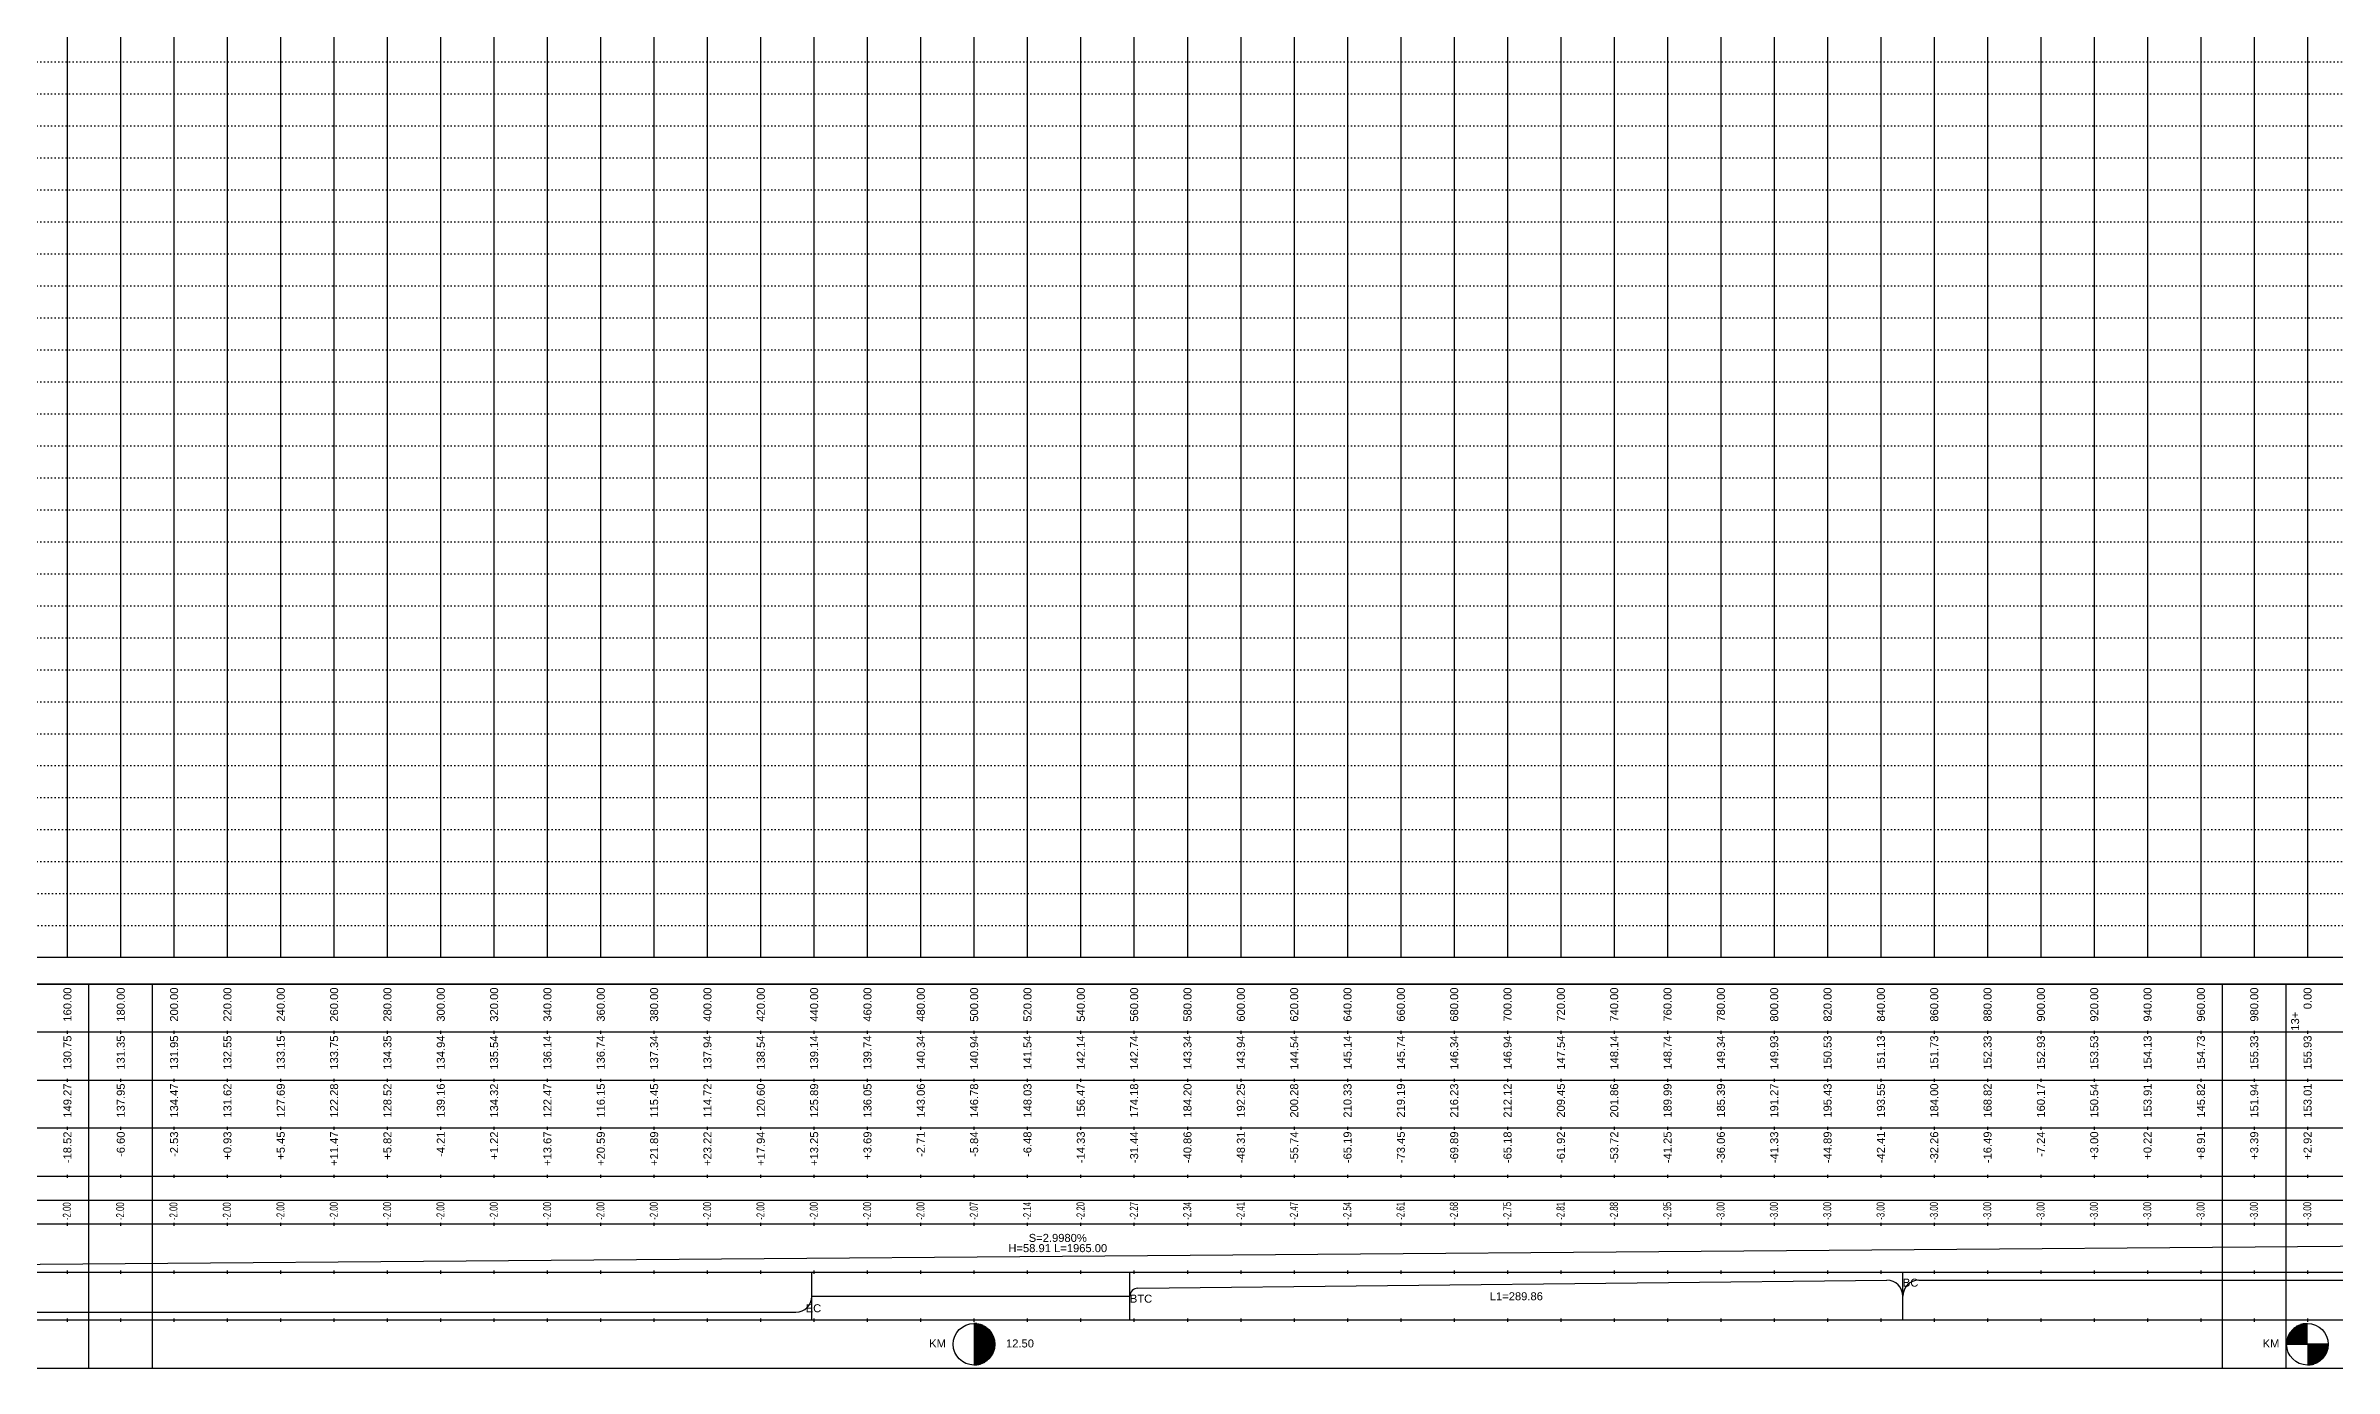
# Model space of a CAD drawing. Header units: millimetres. Extents: x -1499 to 6658, y -12483 to -6008.
# Drawn here: x 1408 to 2266, y -12027 to -11531 of the extents above; entities that cross this region are included whole.
import ezdxf
from ezdxf.enums import TextEntityAlignment as Align

# ---------------------------------------------------------------- set-up
doc = ezdxf.new("R2010")
doc.units = ezdxf.units.MM
doc.linetypes.add('A-DOTLN01H', pattern=[0.125, 0, -0.125])
doc.layers.add('_와꾸', color=7, linetype='Continuous', plot=False)
for name, color, linetype in [('CR-GRID', 56, 'A-DOTLN01H'), ('CZ-TEX2', 3, 'Continuous'), ('수직그리드', 1, 'Continuous'), ('일반문자', 3, 'Continuous'), ('표내용문자', 3, 'Continuous'), ('표보조선', 1, 'Continuous'), ('표주요선', 1, 'Continuous')]:
    doc.layers.add(name, color=color, linetype=linetype)
doc.styles.get("Standard").update_dxf_attribs({"font": 'arial.ttf'})

msp = doc.modelspace()

# ---------------------------------------------------------------- linework, layer by layer
at = {"layer": '_와꾸', "color": 7, "true_color": 0xffffff}
for points in [[(624.16, -12027.06), (1448.16, -12027.06), (1448.16, -11883.06), (624.16, -11883.06)], [(1424.16, -12027.06), (2248.16, -12027.06), (2248.16, -11883.06), (1424.16, -11883.06)], [(2224.16, -12027.06), (3048.16, -12027.06), (3048.16, -11883.06), (2224.16, -11883.06)]]:
    msp.add_lwpolyline(points, close=True, dxfattribs=at)
at = {"layer": 'CR-GRID', "linetype": 'A-DOTLN01H', "ltscale": 10}
for p, q in [((696.16, -11537.06), (6636.16, -11537.06)), ((696.16, -11549.06), (6636.16, -11549.06)), ((696.16, -11561.06), (6636.16, -11561.06)), ((696.16, -11573.06), (6196.16, -11573.06)), ((696.16, -11585.06), (6196.16, -11585.06)), ((696.16, -11597.06), (6196.16, -11597.06)), ((696.16, -11609.06), (6196.16, -11609.06)), ((696.16, -11621.06), (6196.16, -11621.06)), ((696.16, -11633.06), (6196.16, -11633.06)), ((696.16, -11645.06), (6196.16, -11645.06)), ((696.16, -11657.06), (6196.16, -11657.06)), ((696.16, -11669.06), (6196.16, -11669.06)), ((696.16, -11681.06), (6196.16, -11681.06)), ((696.16, -11693.06), (6196.16, -11693.06)), ((696.16, -11705.06), (6196.16, -11705.06)), ((696.16, -11717.06), (6196.16, -11717.06)), ((696.16, -11729.06), (6196.16, -11729.06)), ((696.16, -11741.06), (6196.16, -11741.06)), ((696.16, -11753.06), (6196.16, -11753.06)), ((696.16, -11765.06), (6196.16, -11765.06)), ((696.16, -11777.06), (6196.16, -11777.06)), ((696.16, -11789.06), (6196.16, -11789.06)), ((696.16, -11801.06), (6196.16, -11801.06)), ((696.16, -11813.06), (6196.16, -11813.06)), ((696.16, -11825.06), (6196.16, -11825.06)), ((696.16, -11837.06), (6196.16, -11837.06)), ((236.16, -11849.06), (6196.16, -11849.06)), ((236.16, -11861.06), (6196.16, -11861.06))]:
    msp.add_line(p, q, dxfattribs=at)
at = {"layer": '수직그리드'}
for p, q in [((1916.16, -10557.92), (1916.16, -11873.06)), ((1936.16, -10575.69), (1936.16, -11873.06)), ((1956.16, -10600.34), (1956.16, -11873.06)), ((1896.16, -10611.08), (1896.16, -11873.06)), ((1976.16, -10616.35), (1976.16, -11873.06)), ((1996.16, -10661.9), (1996.16, -11873.06)), ((1876.16, -10671.38), (1876.16, -11873.06)), ((2076.16, -10700.49), (2076.16, -11873.06)), ((2096.16, -10711.77), (2096.16, -11873.06)), ((1856.16, -10719.55), (1856.16, -11873.06)), ((2056.16, -10725.44), (2056.16, -11873.06)), ((2016.16, -10733.12), (2016.16, -11873.06)), ((2036.16, -10760.69), (2036.16, -11873.06)), ((1836.16, -10767.86), (1836.16, -11873.06)), ((2116.16, -10769.09), (2116.16, -11873.06)), ((1816.16, -10827.97), (1816.16, -11873.06)), ((2136.16, -10860.14), (2136.16, -11873.06)), ((2156.16, -10912.01), (2156.16, -11873.06)), ((1796.16, -10934.24), (1796.16, -11873.06)), ((2196.16, -10949.57), (2196.16, -11873.06)), ((2256.16, -10954.97), (2256.16, -11873.06)), ((2236.16, -10961.44), (2236.16, -11873.06)), ((2176.16, -10969.84), (2176.16, -11873.06)), ((1416.16, -10977.43), (1416.16, -11873.06)), ((1756.16, -10992.39), (1756.16, -11873.06)), ((1776.16, -10984.91), (1776.16, -11873.06)), ((2216.16, -10998.16), (2216.16, -11873.06)), ((1736.16, -11014.72), (1736.16, -11873.06)), ((1556.16, -11038.13), (1556.16, -11873.06)), ((1436.16, -11045.38), (1436.16, -11873.06)), ((1716.16, -11056.75), (1716.16, -11873.06)), ((1456.16, -11066.21), (1456.16, -11873.06)), ((1576.16, -11067.13), (1576.16, -11873.06)), ((1476.16, -11083.35), (1476.16, -11873.06)), ((1536.16, -11101.92), (1536.16, -11873.06)), ((1496.16, -11106.89), (1496.16, -11873.06)), ((1696.16, -11117.69), (1696.16, -11873.06)), ((1596.16, -11138.23), (1596.16, -11873.06)), ((1516.16, -11139.41), (1516.16, -11873.06)), ((1676.16, -11149.44), (1676.16, -11873.06)), ((1616.16, -11176.16), (1616.16, -11873.06)), ((1636.16, -11180.35), (1636.16, -11873.06)), ((1656.16, -11184.71), (1656.16, -11873.06)), ((5416.35, -11873.06), (696.16, -11873.06))]:
    msp.add_line(p, q, dxfattribs=at)
at = {"layer": '표내용문자'}
for p, q in [((1757.24, -12010.33), (1756.16, -12010.33)), ((1756.16, -12010.41), (1757.68, -12010.41)), ((1758.02, -12010.48), (1756.16, -12010.48)), ((1756.16, -12010.56), (1758.3, -12010.56)), ((1758.55, -12010.63), (1756.16, -12010.63)), ((1756.16, -12010.71), (1758.77, -12010.71)), ((1758.97, -12010.78), (1756.16, -12010.78)), ((1756.16, -12010.86), (1759.16, -12010.86)), ((1759.33, -12010.93), (1756.16, -12010.93)), ((1756.16, -12011.01), (1759.49, -12011.01)), ((1759.65, -12011.08), (1756.16, -12011.08)), ((1756.16, -12011.16), (1759.79, -12011.16)), ((1759.93, -12011.23), (1756.16, -12011.23)), ((1756.16, -12011.31), (1760.07, -12011.31)), ((1760.19, -12011.38), (1756.16, -12011.38)), ((1756.16, -12011.46), (1760.31, -12011.46)), ((1760.43, -12011.53), (1756.16, -12011.53)), ((1756.16, -12011.61), (1760.54, -12011.61)), ((1760.65, -12011.68), (1756.16, -12011.68)), ((1756.16, -12011.76), (1760.76, -12011.76)), ((1760.86, -12011.83), (1756.16, -12011.83)), ((1756.16, -12011.91), (1760.95, -12011.91)), ((1761.05, -12011.98), (1756.16, -12011.98)), ((1756.16, -12012.06), (1761.14, -12012.06)), ((1761.23, -12012.13), (1756.16, -12012.13)), ((1756.16, -12012.21), (1761.32, -12012.21)), ((1761.4, -12012.28), (1756.16, -12012.28)), ((1756.16, -12012.36), (1761.48, -12012.36)), ((1761.56, -12012.43), (1756.16, -12012.43)), ((1756.16, -12012.51), (1761.64, -12012.51)), ((1761.71, -12012.58), (1756.16, -12012.58)), ((1756.16, -12012.66), (1761.79, -12012.66)), ((1761.86, -12012.73), (1756.16, -12012.73)), ((1756.16, -12012.81), (1761.93, -12012.81)), ((1761.99, -12012.88), (1756.16, -12012.88)), ((1756.16, -12012.96), (1762.06, -12012.96)), ((1762.12, -12013.03), (1756.16, -12013.03)), ((1756.16, -12013.11), (1762.19, -12013.11)), ((1762.25, -12013.18), (1756.16, -12013.18)), ((1756.16, -12013.26), (1762.31, -12013.26)), ((1762.36, -12013.33), (1756.16, -12013.33)), ((1756.16, -12013.41), (1762.42, -12013.41)), ((1762.47, -12013.48), (1756.16, -12013.48)), ((1756.16, -12013.56), (1762.53, -12013.56)), ((2256.16, -12013.56), (2249.79, -12013.56)), ((2249.84, -12013.48), (2256.16, -12013.48)), ((2256.16, -12013.41), (2249.89, -12013.41)), ((2249.95, -12013.33), (2256.16, -12013.33)), ((2256.16, -12013.26), (2250.01, -12013.26)), ((2250.07, -12013.18), (2256.16, -12013.18)), ((2256.16, -12013.11), (2250.13, -12013.11)), ((2250.19, -12013.03), (2256.16, -12013.03)), ((2256.16, -12012.96), (2250.26, -12012.96)), ((2250.32, -12012.88), (2256.16, -12012.88)), ((2256.16, -12012.81), (2250.39, -12012.81)), ((2250.46, -12012.73), (2256.16, -12012.73)), ((2256.16, -12012.66), (2250.53, -12012.66)), ((2250.6, -12012.58), (2256.16, -12012.58)), ((2256.16, -12012.51), (2250.68, -12012.51)), ((2250.75, -12012.43), (2256.16, -12012.43)), ((2256.16, -12012.36), (2250.83, -12012.36)), ((2250.91, -12012.28), (2256.16, -12012.28)), ((2256.16, -12012.21), (2251, -12012.21)), ((2251.08, -12012.13), (2256.16, -12012.13)), ((2256.16, -12012.06), (2251.17, -12012.06)), ((2251.26, -12011.98), (2256.16, -12011.98)), ((2256.16, -12011.91), (2251.36, -12011.91)), ((2251.46, -12011.83), (2256.16, -12011.83)), ((2256.16, -12011.76), (2251.56, -12011.76)), ((2251.66, -12011.68), (2256.16, -12011.68)), ((2256.16, -12011.61), (2251.77, -12011.61)), ((2251.88, -12011.53), (2256.16, -12011.53)), ((2256.16, -12011.46), (2252, -12011.46)), ((2252.12, -12011.38), (2256.16, -12011.38)), ((2256.16, -12011.31), (2252.25, -12011.31)), ((2252.38, -12011.23), (2256.16, -12011.23)), ((2256.16, -12011.16), (2252.52, -12011.16)), ((2252.67, -12011.08), (2256.16, -12011.08)), ((2256.16, -12011.01), (2252.82, -12011.01)), ((2252.98, -12010.93), (2256.16, -12010.93)), ((2256.16, -12010.86), (2253.16, -12010.86)), ((2253.34, -12010.78), (2256.16, -12010.78)), ((2256.16, -12010.71), (2253.55, -12010.71)), ((2253.77, -12010.63), (2256.16, -12010.63)), ((2256.16, -12010.56), (2254.01, -12010.56)), ((2254.3, -12010.48), (2256.16, -12010.48)), ((2256.16, -12010.41), (2254.63, -12010.41)), ((2255.08, -12010.33), (2256.16, -12010.33)), ((1762.58, -12013.63), (1756.16, -12013.63)), ((1756.16, -12013.71), (1762.63, -12013.71)), ((1762.68, -12013.78), (1756.16, -12013.78)), ((1756.16, -12013.86), (1762.73, -12013.86)), ((1762.78, -12013.93), (1756.16, -12013.93)), ((1756.16, -12014.01), (1762.82, -12014.01)), ((1762.87, -12014.08), (1756.16, -12014.08)), ((1756.16, -12014.16), (1762.91, -12014.16)), ((1762.95, -12014.23), (1756.16, -12014.23)), ((1756.16, -12014.31), (1763, -12014.31)), ((1763.04, -12014.38), (1756.16, -12014.38)), ((1756.16, -12014.46), (1763.08, -12014.46)), ((1763.12, -12014.53), (1756.16, -12014.53)), ((1756.16, -12014.61), (1763.15, -12014.61)), ((1763.19, -12014.68), (1756.16, -12014.68)), ((1756.16, -12014.76), (1763.22, -12014.76)), ((1763.26, -12014.83), (1756.16, -12014.83)), ((1756.16, -12014.91), (1763.29, -12014.91)), ((1763.33, -12014.98), (1756.16, -12014.98)), ((1756.16, -12015.06), (1763.36, -12015.06)), ((1763.39, -12015.13), (1756.16, -12015.13)), ((1756.16, -12015.21), (1763.42, -12015.21)), ((1763.45, -12015.28), (1756.16, -12015.28)), ((1756.16, -12015.36), (1763.47, -12015.36)), ((1763.5, -12015.43), (1756.16, -12015.43)), ((1756.16, -12015.51), (1763.53, -12015.51)), ((1763.55, -12015.58), (1756.16, -12015.58)), ((1756.16, -12015.66), (1763.58, -12015.66)), ((1763.6, -12015.73), (1756.16, -12015.73)), ((1756.16, -12015.81), (1763.63, -12015.81)), ((1763.65, -12015.88), (1756.16, -12015.88)), ((1756.16, -12015.96), (1763.67, -12015.96)), ((1763.69, -12016.03), (1756.16, -12016.03)), ((1756.16, -12016.11), (1763.71, -12016.11)), ((1763.73, -12016.18), (1756.16, -12016.18)), ((1756.16, -12016.26), (1763.75, -12016.26)), ((1763.76, -12016.33), (1756.16, -12016.33)), ((1756.16, -12016.41), (1763.78, -12016.41)), ((1763.8, -12016.48), (1756.16, -12016.48)), ((1756.16, -12016.56), (1763.81, -12016.56)), ((1763.83, -12016.63), (1756.16, -12016.63)), ((1756.16, -12016.71), (1763.84, -12016.71)), ((1763.85, -12016.78), (1756.16, -12016.78)), ((1756.16, -12016.86), (1763.86, -12016.86)), ((1763.88, -12016.93), (1756.16, -12016.93)), ((1756.16, -12017.01), (1763.89, -12017.01)), ((1763.9, -12017.08), (1756.16, -12017.08)), ((1756.16, -12017.16), (1763.91, -12017.16)), ((1763.91, -12017.23), (1756.16, -12017.23)), ((1756.16, -12017.31), (1763.92, -12017.31)), ((1763.93, -12017.38), (1756.16, -12017.38)), ((1756.16, -12017.46), (1763.93, -12017.46)), ((1763.94, -12017.53), (1756.16, -12017.53)), ((1756.16, -12017.61), (1763.94, -12017.61)), ((1763.95, -12017.68), (1756.16, -12017.68)), ((1756.16, -12017.76), (1763.95, -12017.76)), ((1763.95, -12017.83), (1756.16, -12017.83)), ((1756.16, -12017.91), (1763.96, -12017.91)), ((1763.96, -12017.98), (1756.16, -12017.98)), ((1763.96, -12018.06), (1756.16, -12018.06)), ((1756.16, -12018.06), (1763.96, -12018.06)), ((1756.16, -12018.13), (1763.96, -12018.13)), ((1763.96, -12018.21), (1756.16, -12018.21)), ((1756.16, -12018.28), (1763.95, -12018.28)), ((1763.95, -12018.36), (1756.16, -12018.36)), ((1756.16, -12018.43), (1763.95, -12018.43)), ((1763.94, -12018.51), (1756.16, -12018.51)), ((1756.16, -12018.58), (1763.94, -12018.58)), ((1763.93, -12018.66), (1756.16, -12018.66)), ((1756.16, -12018.73), (1763.93, -12018.73)), ((1763.92, -12018.81), (1756.16, -12018.81)), ((1756.16, -12018.88), (1763.91, -12018.88)), ((1763.91, -12018.96), (1756.16, -12018.96)), ((1756.16, -12019.03), (1763.9, -12019.03)), ((1763.89, -12019.11), (1756.16, -12019.11)), ((1756.16, -12019.18), (1763.88, -12019.18)), ((1763.86, -12019.26), (1756.16, -12019.26)), ((1756.16, -12019.33), (1763.85, -12019.33)), ((1763.84, -12019.41), (1756.16, -12019.41)), ((1756.16, -12019.48), (1763.83, -12019.48)), ((1763.81, -12019.56), (1756.16, -12019.56)), ((1756.16, -12019.63), (1763.8, -12019.63)), ((1763.78, -12019.71), (1756.16, -12019.71)), ((1756.16, -12019.78), (1763.76, -12019.78)), ((1763.75, -12019.86), (1756.16, -12019.86)), ((1756.16, -12019.93), (1763.73, -12019.93)), ((1763.71, -12020.01), (1756.16, -12020.01)), ((1756.16, -12020.08), (1763.69, -12020.08)), ((1763.67, -12020.16), (1756.16, -12020.16)), ((1756.16, -12020.23), (1763.65, -12020.23)), ((1763.63, -12020.31), (1756.16, -12020.31)), ((1756.16, -12020.38), (1763.6, -12020.38)), ((1763.58, -12020.46), (1756.16, -12020.46)), ((1756.16, -12020.53), (1763.55, -12020.53)), ((1763.53, -12020.61), (1756.16, -12020.61)), ((1756.16, -12020.68), (1763.5, -12020.68)), ((1763.47, -12020.76), (1756.16, -12020.76)), ((1756.16, -12020.83), (1763.45, -12020.83)), ((1763.42, -12020.91), (1756.16, -12020.91)), ((1756.16, -12020.98), (1763.39, -12020.98)), ((1763.36, -12021.06), (1756.16, -12021.06)), ((1756.16, -12021.13), (1763.33, -12021.13)), ((1763.29, -12021.21), (1756.16, -12021.21)), ((1756.16, -12021.28), (1763.26, -12021.28)), ((1763.22, -12021.36), (1756.16, -12021.36)), ((1756.16, -12021.43), (1763.19, -12021.43)), ((1763.15, -12021.51), (1756.16, -12021.51)), ((1756.16, -12021.58), (1763.12, -12021.58)), ((1763.08, -12021.66), (1756.16, -12021.66)), ((1756.16, -12021.73), (1763.04, -12021.73)), ((1763, -12021.81), (1756.16, -12021.81)), ((1756.16, -12021.88), (1762.95, -12021.88)), ((1762.91, -12021.96), (1756.16, -12021.96)), ((1756.16, -12022.03), (1762.87, -12022.03)), ((1762.82, -12022.11), (1756.16, -12022.11)), ((1756.16, -12022.18), (1762.78, -12022.18)), ((2256.16, -12017.76), (2248.36, -12017.76)), ((2248.36, -12017.83), (2256.16, -12017.83)), ((2256.16, -12017.91), (2248.36, -12017.91)), ((2248.36, -12017.98), (2256.16, -12017.98)), ((2256.16, -12018.06), (2248.36, -12018.06)), ((2248.37, -12017.53), (2256.16, -12017.53)), ((2256.16, -12017.61), (2248.37, -12017.61)), ((2248.37, -12017.68), (2256.16, -12017.68)), ((2256.16, -12017.46), (2248.38, -12017.46)), ((2256.16, -12017.31), (2248.39, -12017.31)), ((2248.39, -12017.38), (2256.16, -12017.38)), ((2248.4, -12017.23), (2256.16, -12017.23)), ((2256.16, -12017.16), (2248.41, -12017.16)), ((2248.42, -12017.08), (2256.16, -12017.08)), ((2256.16, -12017.01), (2248.43, -12017.01)), ((2248.44, -12016.93), (2256.16, -12016.93)), ((2256.16, -12016.86), (2248.45, -12016.86)), ((2248.46, -12016.78), (2256.16, -12016.78)), ((2256.16, -12016.71), (2248.47, -12016.71)), ((2248.49, -12016.63), (2256.16, -12016.63)), ((2256.16, -12016.56), (2248.5, -12016.56)), ((2248.52, -12016.48), (2256.16, -12016.48)), ((2256.16, -12016.41), (2248.53, -12016.41)), ((2248.55, -12016.33), (2256.16, -12016.33)), ((2256.16, -12016.26), (2248.57, -12016.26)), ((2248.59, -12016.18), (2256.16, -12016.18)), ((2256.16, -12016.11), (2248.6, -12016.11)), ((2248.62, -12016.03), (2256.16, -12016.03)), ((2256.16, -12015.96), (2248.65, -12015.96)), ((2248.67, -12015.88), (2256.16, -12015.88)), ((2256.16, -12015.81), (2248.69, -12015.81)), ((2248.71, -12015.73), (2256.16, -12015.73)), ((2256.16, -12015.66), (2248.74, -12015.66)), ((2248.76, -12015.58), (2256.16, -12015.58)), ((2256.16, -12015.51), (2248.79, -12015.51)), ((2248.81, -12015.43), (2256.16, -12015.43)), ((2256.16, -12015.36), (2248.84, -12015.36)), ((2248.87, -12015.28), (2256.16, -12015.28)), ((2256.16, -12015.21), (2248.9, -12015.21)), ((2248.93, -12015.13), (2256.16, -12015.13)), ((2256.16, -12015.06), (2248.96, -12015.06)), ((2248.99, -12014.98), (2256.16, -12014.98)), ((2256.16, -12014.91), (2249.02, -12014.91)), ((2249.06, -12014.83), (2256.16, -12014.83)), ((2256.16, -12014.76), (2249.09, -12014.76)), ((2249.13, -12014.68), (2256.16, -12014.68)), ((2256.16, -12014.61), (2249.16, -12014.61)), ((2249.2, -12014.53), (2256.16, -12014.53)), ((2256.16, -12014.46), (2249.24, -12014.46)), ((2249.28, -12014.38), (2256.16, -12014.38)), ((2256.16, -12014.31), (2249.32, -12014.31)), ((2249.36, -12014.23), (2256.16, -12014.23)), ((2256.16, -12014.16), (2249.4, -12014.16)), ((2249.45, -12014.08), (2256.16, -12014.08)), ((2256.16, -12014.01), (2249.49, -12014.01)), ((2249.54, -12013.93), (2256.16, -12013.93)), ((2256.16, -12013.86), (2249.58, -12013.86)), ((2249.63, -12013.78), (2256.16, -12013.78)), ((2256.16, -12013.71), (2249.68, -12013.71)), ((2249.73, -12013.63), (2256.16, -12013.63)), ((2263.96, -12018.06), (2256.16, -12018.06)), ((2256.16, -12018.13), (2263.96, -12018.13)), ((2263.96, -12018.21), (2256.16, -12018.21)), ((2256.16, -12018.28), (2263.95, -12018.28)), ((2263.95, -12018.36), (2256.16, -12018.36)), ((2256.16, -12018.43), (2263.95, -12018.43)), ((2263.94, -12018.51), (2256.16, -12018.51)), ((2256.16, -12018.58), (2263.94, -12018.58)), ((2263.93, -12018.66), (2256.16, -12018.66)), ((2256.16, -12018.73), (2263.93, -12018.73)), ((2263.92, -12018.81), (2256.16, -12018.81)), ((2256.16, -12018.88), (2263.91, -12018.88)), ((2263.91, -12018.96), (2256.16, -12018.96)), ((2256.16, -12019.03), (2263.9, -12019.03)), ((2263.89, -12019.11), (2256.16, -12019.11)), ((2256.16, -12019.18), (2263.88, -12019.18)), ((2263.86, -12019.26), (2256.16, -12019.26)), ((2256.16, -12019.33), (2263.85, -12019.33)), ((2263.84, -12019.41), (2256.16, -12019.41)), ((2256.16, -12019.48), (2263.83, -12019.48)), ((2263.81, -12019.56), (2256.16, -12019.56)), ((2256.16, -12019.63), (2263.8, -12019.63)), ((2263.78, -12019.71), (2256.16, -12019.71)), ((2256.16, -12019.78), (2263.76, -12019.78)), ((2263.75, -12019.86), (2256.16, -12019.86)), ((2256.16, -12019.93), (2263.73, -12019.93)), ((2263.71, -12020.01), (2256.16, -12020.01)), ((2256.16, -12020.08), (2263.69, -12020.08)), ((2263.67, -12020.16), (2256.16, -12020.16)), ((2256.16, -12020.23), (2263.65, -12020.23)), ((2263.63, -12020.31), (2256.16, -12020.31)), ((2256.16, -12020.38), (2263.6, -12020.38)), ((2263.58, -12020.46), (2256.16, -12020.46)), ((2256.16, -12020.53), (2263.55, -12020.53)), ((2263.53, -12020.61), (2256.16, -12020.61)), ((2256.16, -12020.68), (2263.5, -12020.68)), ((2263.47, -12020.76), (2256.16, -12020.76)), ((2256.16, -12020.83), (2263.45, -12020.83)), ((2263.42, -12020.91), (2256.16, -12020.91)), ((2256.16, -12020.98), (2263.39, -12020.98)), ((2263.36, -12021.06), (2256.16, -12021.06)), ((2256.16, -12021.13), (2263.33, -12021.13)), ((2263.29, -12021.21), (2256.16, -12021.21)), ((2256.16, -12021.28), (2263.26, -12021.28)), ((2263.22, -12021.36), (2256.16, -12021.36)), ((2256.16, -12021.43), (2263.19, -12021.43)), ((2263.15, -12021.51), (2256.16, -12021.51)), ((2256.16, -12021.58), (2263.12, -12021.58)), ((2263.08, -12021.66), (2256.16, -12021.66)), ((2256.16, -12021.73), (2263.04, -12021.73)), ((2263, -12021.81), (2256.16, -12021.81)), ((2256.16, -12021.88), (2262.95, -12021.88)), ((2262.91, -12021.96), (2256.16, -12021.96)), ((2256.16, -12022.03), (2262.87, -12022.03)), ((2262.82, -12022.11), (2256.16, -12022.11)), ((2256.16, -12022.18), (2262.78, -12022.18)), ((1762.73, -12022.26), (1756.16, -12022.26)), ((1756.16, -12022.33), (1762.68, -12022.33)), ((1762.63, -12022.41), (1756.16, -12022.41)), ((1756.16, -12022.48), (1762.58, -12022.48)), ((1762.53, -12022.56), (1756.16, -12022.56)), ((1756.16, -12022.63), (1762.47, -12022.63)), ((1762.42, -12022.71), (1756.16, -12022.71)), ((1756.16, -12022.78), (1762.36, -12022.78)), ((1762.31, -12022.86), (1756.16, -12022.86)), ((1756.16, -12022.93), (1762.25, -12022.93)), ((1762.19, -12023.01), (1756.16, -12023.01)), ((1756.16, -12023.08), (1762.12, -12023.08)), ((1762.06, -12023.16), (1756.16, -12023.16)), ((1756.16, -12023.23), (1761.99, -12023.23)), ((1761.93, -12023.31), (1756.16, -12023.31)), ((1756.16, -12023.38), (1761.86, -12023.38)), ((1761.79, -12023.46), (1756.16, -12023.46)), ((1756.16, -12023.53), (1761.71, -12023.53)), ((1761.64, -12023.61), (1756.16, -12023.61)), ((1756.16, -12023.68), (1761.56, -12023.68)), ((1761.48, -12023.76), (1756.16, -12023.76)), ((1756.16, -12023.83), (1761.4, -12023.83)), ((1761.32, -12023.91), (1756.16, -12023.91)), ((1756.16, -12023.98), (1761.23, -12023.98)), ((1761.14, -12024.06), (1756.16, -12024.06)), ((1756.16, -12024.13), (1761.05, -12024.13)), ((1760.95, -12024.21), (1756.16, -12024.21)), ((1756.16, -12024.28), (1760.86, -12024.28)), ((1760.76, -12024.36), (1756.16, -12024.36)), ((1756.16, -12024.43), (1760.65, -12024.43)), ((1760.54, -12024.51), (1756.16, -12024.51)), ((1756.16, -12024.58), (1760.43, -12024.58)), ((1760.31, -12024.66), (1756.16, -12024.66)), ((1756.16, -12024.73), (1760.19, -12024.73)), ((1760.07, -12024.81), (1756.16, -12024.81)), ((1756.16, -12024.88), (1759.93, -12024.88)), ((1759.79, -12024.96), (1756.16, -12024.96)), ((1756.16, -12025.03), (1759.65, -12025.03)), ((1759.49, -12025.11), (1756.16, -12025.11)), ((1756.16, -12025.18), (1759.33, -12025.18)), ((1759.16, -12025.26), (1756.16, -12025.26)), ((1756.16, -12025.33), (1758.97, -12025.33)), ((1758.77, -12025.41), (1756.16, -12025.41)), ((1756.16, -12025.48), (1758.55, -12025.48)), ((1758.3, -12025.56), (1756.16, -12025.56)), ((1756.16, -12025.63), (1758.02, -12025.63)), ((1757.68, -12025.71), (1756.16, -12025.71)), ((1756.16, -12025.78), (1757.24, -12025.78)), ((2262.73, -12022.26), (2256.16, -12022.26)), ((2256.16, -12022.33), (2262.68, -12022.33)), ((2262.63, -12022.41), (2256.16, -12022.41)), ((2256.16, -12022.48), (2262.58, -12022.48)), ((2262.53, -12022.56), (2256.16, -12022.56)), ((2256.16, -12022.63), (2262.47, -12022.63)), ((2262.42, -12022.71), (2256.16, -12022.71)), ((2256.16, -12022.78), (2262.36, -12022.78)), ((2262.31, -12022.86), (2256.16, -12022.86)), ((2256.16, -12022.93), (2262.25, -12022.93)), ((2262.19, -12023.01), (2256.16, -12023.01)), ((2256.16, -12023.08), (2262.12, -12023.08)), ((2262.06, -12023.16), (2256.16, -12023.16)), ((2256.16, -12023.23), (2261.99, -12023.23)), ((2261.93, -12023.31), (2256.16, -12023.31)), ((2256.16, -12023.38), (2261.86, -12023.38)), ((2261.79, -12023.46), (2256.16, -12023.46)), ((2256.16, -12023.53), (2261.71, -12023.53)), ((2261.64, -12023.61), (2256.16, -12023.61)), ((2256.16, -12023.68), (2261.56, -12023.68)), ((2261.48, -12023.76), (2256.16, -12023.76)), ((2256.16, -12023.83), (2261.4, -12023.83)), ((2261.32, -12023.91), (2256.16, -12023.91)), ((2256.16, -12023.98), (2261.23, -12023.98)), ((2261.14, -12024.06), (2256.16, -12024.06)), ((2256.16, -12024.13), (2261.05, -12024.13)), ((2260.95, -12024.21), (2256.16, -12024.21)), ((2256.16, -12024.28), (2260.86, -12024.28)), ((2260.76, -12024.36), (2256.16, -12024.36)), ((2256.16, -12024.43), (2260.65, -12024.43)), ((2260.54, -12024.51), (2256.16, -12024.51)), ((2256.16, -12024.58), (2260.43, -12024.58)), ((2260.31, -12024.66), (2256.16, -12024.66)), ((2256.16, -12024.73), (2260.19, -12024.73)), ((2260.07, -12024.81), (2256.16, -12024.81)), ((2256.16, -12024.88), (2259.93, -12024.88)), ((2259.79, -12024.96), (2256.16, -12024.96)), ((2256.16, -12025.03), (2259.65, -12025.03)), ((2259.49, -12025.11), (2256.16, -12025.11)), ((2256.16, -12025.18), (2259.33, -12025.18)), ((2259.16, -12025.26), (2256.16, -12025.26)), ((2256.16, -12025.33), (2258.97, -12025.33)), ((2258.77, -12025.41), (2256.16, -12025.41)), ((2256.16, -12025.48), (2258.55, -12025.48)), ((2258.3, -12025.56), (2256.16, -12025.56)), ((2256.16, -12025.63), (2258.02, -12025.63)), ((2257.68, -12025.71), (2256.16, -12025.71)), ((2256.16, -12025.78), (2257.24, -12025.78))]:
    msp.add_line(p, q, dxfattribs=at)
for centre in [(1756.16, -12018.06), (2256.16, -12018.06)]:
    msp.add_circle(centre, 7.8, dxfattribs=at)
at = {"layer": '표보조선'}
for p, q in [((1416.16, -11900.46), (1416.16, -11901.66)), ((1436.16, -11900.46), (1436.16, -11901.66)), ((1456.16, -11900.46), (1456.16, -11901.66)), ((1476.16, -11900.46), (1476.16, -11901.66)), ((1496.16, -11900.46), (1496.16, -11901.66)), ((1516.16, -11900.46), (1516.16, -11901.66)), ((1536.16, -11900.46), (1536.16, -11901.66)), ((1556.16, -11900.46), (1556.16, -11901.66)), ((1576.16, -11900.46), (1576.16, -11901.66)), ((1596.16, -11900.46), (1596.16, -11901.66)), ((1616.16, -11900.46), (1616.16, -11901.66)), ((1636.16, -11900.46), (1636.16, -11901.66)), ((1656.16, -11900.46), (1656.16, -11901.66)), ((1676.16, -11900.46), (1676.16, -11901.66)), ((1696.16, -11900.46), (1696.16, -11901.66)), ((1716.16, -11900.46), (1716.16, -11901.66)), ((1736.16, -11900.46), (1736.16, -11901.66)), ((1756.16, -11900.46), (1756.16, -11901.66)), ((1776.16, -11900.46), (1776.16, -11901.66)), ((1796.16, -11900.46), (1796.16, -11901.66)), ((1816.16, -11900.46), (1816.16, -11901.66)), ((1836.16, -11900.46), (1836.16, -11901.66)), ((1856.16, -11900.46), (1856.16, -11901.66)), ((1876.16, -11900.46), (1876.16, -11901.66)), ((1896.16, -11900.46), (1896.16, -11901.66)), ((1916.16, -11900.46), (1916.16, -11901.66)), ((1936.16, -11900.46), (1936.16, -11901.66)), ((1956.16, -11900.46), (1956.16, -11901.66)), ((1976.16, -11900.46), (1976.16, -11901.66)), ((1996.16, -11900.46), (1996.16, -11901.66)), ((2016.16, -11900.46), (2016.16, -11901.66)), ((2036.16, -11900.46), (2036.16, -11901.66)), ((2056.16, -11900.46), (2056.16, -11901.66)), ((2076.16, -11900.46), (2076.16, -11901.66)), ((2096.16, -11900.46), (2096.16, -11901.66)), ((2116.16, -11900.46), (2116.16, -11901.66)), ((2136.16, -11900.46), (2136.16, -11901.66)), ((2156.16, -11900.46), (2156.16, -11901.66)), ((2176.16, -11900.46), (2176.16, -11901.66)), ((2196.16, -11900.46), (2196.16, -11901.66)), ((2216.16, -11900.46), (2216.16, -11901.66)), ((2236.16, -11900.46), (2236.16, -11901.66)), ((2256.16, -11900.46), (2256.16, -11901.66)), ((1416.16, -11918.46), (1416.16, -11919.66)), ((1436.16, -11918.46), (1436.16, -11919.66)), ((1456.16, -11918.46), (1456.16, -11919.66)), ((1476.16, -11918.46), (1476.16, -11919.66)), ((1496.16, -11918.46), (1496.16, -11919.66)), ((1516.16, -11918.46), (1516.16, -11919.66)), ((1536.16, -11918.46), (1536.16, -11919.66)), ((1556.16, -11918.46), (1556.16, -11919.66)), ((1576.16, -11918.46), (1576.16, -11919.66)), ((1596.16, -11918.46), (1596.16, -11919.66)), ((1616.16, -11918.46), (1616.16, -11919.66)), ((1636.16, -11918.46), (1636.16, -11919.66)), ((1656.16, -11918.46), (1656.16, -11919.66)), ((1676.16, -11918.46), (1676.16, -11919.66)), ((1696.16, -11918.46), (1696.16, -11919.66)), ((1716.16, -11918.46), (1716.16, -11919.66)), ((1736.16, -11918.46), (1736.16, -11919.66)), ((1756.16, -11918.46), (1756.16, -11919.66)), ((1776.16, -11918.46), (1776.16, -11919.66)), ((1796.16, -11918.46), (1796.16, -11919.66)), ((1816.16, -11918.46), (1816.16, -11919.66)), ((1836.16, -11918.46), (1836.16, -11919.66)), ((1856.16, -11918.46), (1856.16, -11919.66)), ((1876.16, -11918.46), (1876.16, -11919.66)), ((1896.16, -11918.46), (1896.16, -11919.66)), ((1916.16, -11918.46), (1916.16, -11919.66)), ((1936.16, -11918.46), (1936.16, -11919.66)), ((1956.16, -11918.46), (1956.16, -11919.66)), ((1976.16, -11918.46), (1976.16, -11919.66)), ((1996.16, -11918.46), (1996.16, -11919.66)), ((2016.16, -11918.46), (2016.16, -11919.66)), ((2036.16, -11918.46), (2036.16, -11919.66)), ((2056.16, -11918.46), (2056.16, -11919.66)), ((2076.16, -11918.46), (2076.16, -11919.66)), ((2096.16, -11918.46), (2096.16, -11919.66)), ((2116.16, -11918.46), (2116.16, -11919.66)), ((2136.16, -11918.46), (2136.16, -11919.66)), ((2156.16, -11918.46), (2156.16, -11919.66)), ((2176.16, -11918.46), (2176.16, -11919.66)), ((2196.16, -11918.46), (2196.16, -11919.66)), ((2216.16, -11918.46), (2216.16, -11919.66)), ((2236.16, -11918.46), (2236.16, -11919.66)), ((2256.16, -11918.46), (2256.16, -11919.66)), ((1416.16, -11936.46), (1416.16, -11937.66)), ((1436.16, -11936.46), (1436.16, -11937.66)), ((1456.16, -11936.46), (1456.16, -11937.66)), ((1476.16, -11936.46), (1476.16, -11937.66)), ((1496.16, -11936.46), (1496.16, -11937.66)), ((1516.16, -11936.46), (1516.16, -11937.66)), ((1536.16, -11936.46), (1536.16, -11937.66)), ((1556.16, -11936.46), (1556.16, -11937.66)), ((1576.16, -11936.46), (1576.16, -11937.66)), ((1596.16, -11936.46), (1596.16, -11937.66)), ((1616.16, -11936.46), (1616.16, -11937.66)), ((1636.16, -11936.46), (1636.16, -11937.66)), ((1656.16, -11936.46), (1656.16, -11937.66)), ((1676.16, -11936.46), (1676.16, -11937.66)), ((1696.16, -11936.46), (1696.16, -11937.66)), ((1716.16, -11936.46), (1716.16, -11937.66)), ((1736.16, -11936.46), (1736.16, -11937.66)), ((1756.16, -11936.46), (1756.16, -11937.66)), ((1776.16, -11936.46), (1776.16, -11937.66)), ((1796.16, -11936.46), (1796.16, -11937.66)), ((1816.16, -11936.46), (1816.16, -11937.66)), ((1836.16, -11936.46), (1836.16, -11937.66)), ((1856.16, -11936.46), (1856.16, -11937.66)), ((1876.16, -11936.46), (1876.16, -11937.66)), ((1896.16, -11936.46), (1896.16, -11937.66)), ((1916.16, -11936.46), (1916.16, -11937.66)), ((1936.16, -11936.46), (1936.16, -11937.66)), ((1956.16, -11936.46), (1956.16, -11937.66)), ((1976.16, -11936.46), (1976.16, -11937.66)), ((1996.16, -11936.46), (1996.16, -11937.66)), ((2016.16, -11936.46), (2016.16, -11937.66)), ((2036.16, -11936.46), (2036.16, -11937.66)), ((2056.16, -11936.46), (2056.16, -11937.66)), ((2076.16, -11936.46), (2076.16, -11937.66)), ((2096.16, -11936.46), (2096.16, -11937.66)), ((2116.16, -11936.46), (2116.16, -11937.66)), ((2136.16, -11936.46), (2136.16, -11937.66)), ((2156.16, -11936.46), (2156.16, -11937.66)), ((2176.16, -11936.46), (2176.16, -11937.66)), ((2196.16, -11936.46), (2196.16, -11937.66)), ((2216.16, -11936.46), (2216.16, -11937.66)), ((2236.16, -11936.46), (2236.16, -11937.66)), ((2256.16, -11936.46), (2256.16, -11937.66)), ((1416.16, -11954.46), (1416.16, -11955.66)), ((1436.16, -11954.46), (1436.16, -11955.66)), ((1456.16, -11954.46), (1456.16, -11955.66)), ((1476.16, -11954.46), (1476.16, -11955.66)), ((1496.16, -11954.46), (1496.16, -11955.66)), ((1516.16, -11954.46), (1516.16, -11955.66)), ((1536.16, -11954.46), (1536.16, -11955.66)), ((1556.16, -11954.46), (1556.16, -11955.66)), ((1576.16, -11954.46), (1576.16, -11955.66)), ((1596.16, -11954.46), (1596.16, -11955.66)), ((1616.16, -11954.46), (1616.16, -11955.66)), ((1636.16, -11954.46), (1636.16, -11955.66)), ((1656.16, -11954.46), (1656.16, -11955.66)), ((1676.16, -11954.46), (1676.16, -11955.66)), ((1696.16, -11954.46), (1696.16, -11955.66)), ((1716.16, -11954.46), (1716.16, -11955.66)), ((1736.16, -11954.46), (1736.16, -11955.66)), ((1756.16, -11954.46), (1756.16, -11955.66)), ((1776.16, -11954.46), (1776.16, -11955.66)), ((1796.16, -11954.46), (1796.16, -11955.66)), ((1816.16, -11954.46), (1816.16, -11955.66)), ((1836.16, -11954.46), (1836.16, -11955.66)), ((1856.16, -11954.46), (1856.16, -11955.66)), ((1876.16, -11954.46), (1876.16, -11955.66)), ((1896.16, -11954.46), (1896.16, -11955.66)), ((1916.16, -11954.46), (1916.16, -11955.66)), ((1936.16, -11954.46), (1936.16, -11955.66)), ((1956.16, -11954.46), (1956.16, -11955.66)), ((1976.16, -11954.46), (1976.16, -11955.66)), ((1996.16, -11954.46), (1996.16, -11955.66)), ((2016.16, -11954.46), (2016.16, -11955.66)), ((2036.16, -11954.46), (2036.16, -11955.66)), ((2056.16, -11954.46), (2056.16, -11955.66)), ((2076.16, -11954.46), (2076.16, -11955.66)), ((2096.16, -11954.46), (2096.16, -11955.66)), ((2116.16, -11954.46), (2116.16, -11955.66)), ((2136.16, -11954.46), (2136.16, -11955.66)), ((2156.16, -11954.46), (2156.16, -11955.66)), ((2176.16, -11954.46), (2176.16, -11955.66)), ((2196.16, -11954.46), (2196.16, -11955.66)), ((2216.16, -11954.46), (2216.16, -11955.66)), ((2236.16, -11954.46), (2236.16, -11955.66)), ((2256.16, -11954.46), (2256.16, -11955.66)), ((3161.16, -11974.26), (1196.16, -11989.86)), ((1416.16, -11972.46), (1416.16, -11973.66)), ((1436.16, -11972.46), (1436.16, -11973.66)), ((1456.16, -11972.46), (1456.16, -11973.66)), ((1476.16, -11972.46), (1476.16, -11973.66)), ((1496.16, -11972.46), (1496.16, -11973.66)), ((1516.16, -11972.46), (1516.16, -11973.66)), ((1536.16, -11972.46), (1536.16, -11973.66)), ((1556.16, -11972.46), (1556.16, -11973.66)), ((1576.16, -11972.46), (1576.16, -11973.66)), ((1596.16, -11972.46), (1596.16, -11973.66)), ((1616.16, -11972.46), (1616.16, -11973.66)), ((1636.16, -11972.46), (1636.16, -11973.66)), ((1656.16, -11972.46), (1656.16, -11973.66)), ((1676.16, -11972.46), (1676.16, -11973.66)), ((1696.16, -11972.46), (1696.16, -11973.66)), ((1716.16, -11972.46), (1716.16, -11973.66)), ((1736.16, -11972.46), (1736.16, -11973.66)), ((1756.16, -11972.46), (1756.16, -11973.66)), ((1776.16, -11972.46), (1776.16, -11973.66)), ((1796.16, -11972.46), (1796.16, -11973.66)), ((1816.16, -11972.46), (1816.16, -11973.66)), ((1836.16, -11972.46), (1836.16, -11973.66)), ((1856.16, -11972.46), (1856.16, -11973.66)), ((1876.16, -11972.46), (1876.16, -11973.66)), ((1896.16, -11972.46), (1896.16, -11973.66)), ((1916.16, -11972.46), (1916.16, -11973.66)), ((1936.16, -11972.46), (1936.16, -11973.66)), ((1956.16, -11972.46), (1956.16, -11973.66)), ((1976.16, -11972.46), (1976.16, -11973.66)), ((1996.16, -11972.46), (1996.16, -11973.66)), ((2016.16, -11972.46), (2016.16, -11973.66)), ((2036.16, -11972.46), (2036.16, -11973.66)), ((2056.16, -11972.46), (2056.16, -11973.66)), ((2076.16, -11972.46), (2076.16, -11973.66)), ((2096.16, -11972.46), (2096.16, -11973.66)), ((2116.16, -11972.46), (2116.16, -11973.66)), ((2136.16, -11972.46), (2136.16, -11973.66)), ((2156.16, -11972.46), (2156.16, -11973.66)), ((2176.16, -11972.46), (2176.16, -11973.66)), ((2196.16, -11972.46), (2196.16, -11973.66)), ((2216.16, -11972.46), (2216.16, -11973.66)), ((2236.16, -11972.46), (2236.16, -11973.66)), ((2256.16, -11972.46), (2256.16, -11973.66)), ((1416.16, -11990.46), (1416.16, -11991.66)), ((1436.16, -11990.46), (1436.16, -11991.66)), ((1456.16, -11990.46), (1456.16, -11991.66)), ((1476.16, -11990.46), (1476.16, -11991.66)), ((1496.16, -11990.46), (1496.16, -11991.66)), ((1516.16, -11990.46), (1516.16, -11991.66)), ((1536.16, -11990.46), (1536.16, -11991.66)), ((1556.16, -11990.46), (1556.16, -11991.66)), ((1576.16, -11990.46), (1576.16, -11991.66)), ((1596.16, -11990.46), (1596.16, -11991.66)), ((1616.16, -11990.46), (1616.16, -11991.66)), ((1636.16, -11990.46), (1636.16, -11991.66)), ((1656.16, -11990.46), (1656.16, -11991.66)), ((1676.16, -11990.46), (1676.16, -11991.66)), ((1695.36, -12009.06), (1695.36, -11991.06)), ((1696.16, -11990.46), (1696.16, -11991.66)), ((1716.16, -11990.46), (1716.16, -11991.66)), ((1736.16, -11990.46), (1736.16, -11991.66)), ((1756.16, -11990.46), (1756.16, -11991.66)), ((1776.16, -11990.46), (1776.16, -11991.66)), ((1796.16, -11990.46), (1796.16, -11991.66)), ((1814.61, -12009.06), (1814.61, -11991.06)), ((1816.16, -11990.46), (1816.16, -11991.66)), ((1817.61, -11997.06), (2098.46, -11994.06)), ((1836.16, -11990.46), (1836.16, -11991.66)), ((1856.16, -11990.46), (1856.16, -11991.66)), ((1876.16, -11990.46), (1876.16, -11991.66)), ((1896.16, -11990.46), (1896.16, -11991.66)), ((1916.16, -11990.46), (1916.16, -11991.66)), ((1936.16, -11990.46), (1936.16, -11991.66)), ((1956.16, -11990.46), (1956.16, -11991.66)), ((1976.16, -11990.46), (1976.16, -11991.66)), ((1996.16, -11990.46), (1996.16, -11991.66)), ((2016.16, -11990.46), (2016.16, -11991.66)), ((2036.16, -11990.46), (2036.16, -11991.66)), ((2056.16, -11990.46), (2056.16, -11991.66)), ((2076.16, -11990.46), (2076.16, -11991.66)), ((2096.16, -11990.46), (2096.16, -11991.66)), ((2104.46, -12009.06), (2104.46, -11991.06)), ((2110.46, -11994.06), (3847.87, -11994.06)), ((2116.16, -11990.46), (2116.16, -11991.66)), ((2136.16, -11990.46), (2136.16, -11991.66)), ((2156.16, -11990.46), (2156.16, -11991.66)), ((2176.16, -11990.46), (2176.16, -11991.66)), ((2196.16, -11990.46), (2196.16, -11991.66)), ((2216.16, -11990.46), (2216.16, -11991.66)), ((2236.16, -11990.46), (2236.16, -11991.66)), ((2256.16, -11990.46), (2256.16, -11991.66)), ((1695.36, -12000.06), (1814.61, -12000.06)), ((1045.36, -12006.06), (1689.36, -12006.06)), ((1416.16, -12008.46), (1416.16, -12009.66)), ((1436.16, -12008.46), (1436.16, -12009.66)), ((1456.16, -12008.46), (1456.16, -12009.66)), ((1476.16, -12008.46), (1476.16, -12009.66)), ((1496.16, -12008.46), (1496.16, -12009.66)), ((1516.16, -12008.46), (1516.16, -12009.66)), ((1536.16, -12008.46), (1536.16, -12009.66)), ((1556.16, -12008.46), (1556.16, -12009.66)), ((1576.16, -12008.46), (1576.16, -12009.66)), ((1596.16, -12008.46), (1596.16, -12009.66)), ((1616.16, -12008.46), (1616.16, -12009.66)), ((1636.16, -12008.46), (1636.16, -12009.66)), ((1656.16, -12008.46), (1656.16, -12009.66)), ((1676.16, -12008.46), (1676.16, -12009.66)), ((1696.16, -12008.46), (1696.16, -12009.66)), ((1716.16, -12008.46), (1716.16, -12009.66)), ((1736.16, -12008.46), (1736.16, -12009.66)), ((1756.16, -12008.46), (1756.16, -12009.66)), ((1776.16, -12008.46), (1776.16, -12009.66)), ((1796.16, -12008.46), (1796.16, -12009.66)), ((1816.16, -12008.46), (1816.16, -12009.66)), ((1836.16, -12008.46), (1836.16, -12009.66)), ((1856.16, -12008.46), (1856.16, -12009.66)), ((1876.16, -12008.46), (1876.16, -12009.66)), ((1896.16, -12008.46), (1896.16, -12009.66)), ((1916.16, -12008.46), (1916.16, -12009.66)), ((1936.16, -12008.46), (1936.16, -12009.66)), ((1956.16, -12008.46), (1956.16, -12009.66)), ((1976.16, -12008.46), (1976.16, -12009.66)), ((1996.16, -12008.46), (1996.16, -12009.66)), ((2016.16, -12008.46), (2016.16, -12009.66)), ((2036.16, -12008.46), (2036.16, -12009.66)), ((2056.16, -12008.46), (2056.16, -12009.66)), ((2076.16, -12008.46), (2076.16, -12009.66)), ((2096.16, -12008.46), (2096.16, -12009.66)), ((2116.16, -12008.46), (2116.16, -12009.66)), ((2136.16, -12008.46), (2136.16, -12009.66)), ((2156.16, -12008.46), (2156.16, -12009.66)), ((2176.16, -12008.46), (2176.16, -12009.66)), ((2196.16, -12008.46), (2196.16, -12009.66)), ((2216.16, -12008.46), (2216.16, -12009.66)), ((2236.16, -12008.46), (2236.16, -12009.66)), ((2256.16, -12008.46), (2256.16, -12009.66))]:
    msp.add_line(p, q, dxfattribs=at)
for centre, radius, start, end in [((2098.46, -12000.06), 6, 0, 90), ((2110.46, -12000.06), 6, 90, 180), ((1689.36, -12000.06), 6, 270, 0), ((1817.61, -12000.06), 3, 90, 180)]:
    msp.add_arc(centre, radius, start, end, dxfattribs=at)
at = {"layer": '표주요선'}
for p, q in [((224.16, -11883.06), (5416.35, -11883.06)), ((5416.35, -11901.06), (224.16, -11901.06)), ((224.16, -11919.06), (5416.35, -11919.06)), ((5416.35, -11937.06), (224.16, -11937.06)), ((224.16, -11955.06), (5416.35, -11955.06)), ((224.16, -11964.06), (5416.35, -11964.06)), ((5416.35, -11973.06), (224.16, -11973.06)), ((224.16, -11991.06), (5416.35, -11991.06)), ((5416.35, -12009.06), (224.16, -12009.06)), ((224.16, -12027.06), (5416.35, -12027.06))]:
    msp.add_line(p, q, dxfattribs=at)

# ---------------------------------------------------------------- texts
at = {"layer": 'CZ-TEX2', "width": 0.7}
for p in [(1417.48, -11971.5), (1437.48, -11971.5), (1457.48, -11971.5), (1477.48, -11971.5)]:
    msp.add_text('-2.00', height=3, rotation=90, dxfattribs=at).set_placement(p)
at = {"layer": '일반문자', "width": 0.7}
for s, p in [('-2.00', (1497.6, -11964.69)), ('-2.00', (1517.6, -11964.69)), ('-2.00', (1537.6, -11964.69)), ('-2.00', (1557.6, -11964.69)), ('-2.00', (1577.6, -11964.69)), ('-2.00', (1597.6, -11964.69)), ('-2.00', (1617.6, -11964.69)), ('-2.00', (1637.6, -11964.69)), ('-2.00', (1657.6, -11964.69)), ('-2.00', (1677.6, -11964.69)), ('-2.00', (1697.6, -11964.69)), ('-2.00', (1717.6, -11964.69)), ('-2.00', (1737.6, -11964.69)), ('-2.07', (1757.6, -11964.69)), ('-2.14', (1777.6, -11964.69)), ('-2.20', (1797.6, -11964.69)), ('-2.27', (1817.6, -11964.69)), ('-2.34', (1837.6, -11964.69)), ('-2.41', (1857.6, -11964.69)), ('-2.47', (1877.6, -11964.69)), ('-2.54', (1897.6, -11964.69)), ('-2.61', (1917.6, -11964.69)), ('-2.68', (1937.6, -11964.69)), ('-2.75', (1957.6, -11964.69)), ('-2.81', (1977.6, -11964.69)), ('-2.88', (1997.6, -11964.69)), ('-2.95', (2017.6, -11964.69)), ('-3.00', (2037.6, -11964.69)), ('-3.00', (2057.6, -11964.69)), ('-3.00', (2077.6, -11964.69)), ('-3.00', (2097.6, -11964.69)), ('-3.00', (2117.6, -11964.69)), ('-3.00', (2137.6, -11964.69)), ('-3.00', (2157.6, -11964.69)), ('-3.00', (2177.6, -11964.69)), ('-3.00', (2197.6, -11964.69)), ('-3.00', (2217.6, -11964.69)), ('-3.00', (2237.6, -11964.69)), ('-3.00', (2257.6, -11964.69))]:
    msp.add_text(s, height=3, rotation=90, dxfattribs=at).set_placement(p, align=Align.RIGHT)
at = {"layer": '표내용문자'}
for s, p in [('160.00', (1417.72, -11884.26)), ('180.00', (1437.72, -11884.26)), ('200.00', (1457.72, -11884.26)), ('220.00', (1477.72, -11884.26)), ('240.00', (1497.72, -11884.26)), ('260.00', (1517.72, -11884.26)), ('280.00', (1537.72, -11884.26)), ('300.00', (1557.72, -11884.26)), ('320.00', (1577.72, -11884.26)), ('340.00', (1597.72, -11884.26)), ('360.00', (1617.72, -11884.26)), ('380.00', (1637.72, -11884.26)), ('400.00', (1657.72, -11884.26)), ('420.00', (1677.72, -11884.26)), ('440.00', (1697.72, -11884.26)), ('460.00', (1717.72, -11884.26)), ('480.00', (1737.72, -11884.26)), ('500.00', (1757.72, -11884.26)), ('520.00', (1777.72, -11884.26)), ('540.00', (1797.72, -11884.26)), ('560.00', (1817.72, -11884.26)), ('580.00', (1837.72, -11884.26)), ('600.00', (1857.72, -11884.26)), ('620.00', (1877.72, -11884.26)), ('640.00', (1897.72, -11884.26)), ('660.00', (1917.72, -11884.26)), ('680.00', (1937.72, -11884.26)), ('700.00', (1957.72, -11884.26)), ('720.00', (1977.72, -11884.26)), ('740.00', (1997.72, -11884.26)), ('760.00', (2017.72, -11884.26)), ('780.00', (2037.72, -11884.26)), ('800.00', (2057.72, -11884.26)), ('820.00', (2077.72, -11884.26)), ('840.00', (2097.72, -11884.26)), ('860.00', (2117.72, -11884.26)), ('880.00', (2137.72, -11884.26)), ('900.00', (2157.72, -11884.26)), ('920.00', (2177.72, -11884.26)), ('940.00', (2197.72, -11884.26)), ('960.00', (2217.72, -11884.26)), ('980.00', (2237.72, -11884.26)), ('0.00', (2257.72, -11884.26)), ('130.75', (1417.72, -11902.26)), ('131.35', (1437.72, -11902.26)), ('131.95', (1457.72, -11902.26)), ('132.55', (1477.72, -11902.26)), ('133.15', (1497.72, -11902.26)), ('133.75', (1517.72, -11902.26)), ('134.35', (1537.72, -11902.26)), ('134.94', (1557.72, -11902.26)), ('135.54', (1577.72, -11902.26)), ('136.14', (1597.72, -11902.26)), ('136.74', (1617.72, -11902.26)), ('137.34', (1637.72, -11902.26)), ('137.94', (1657.72, -11902.26)), ('138.54', (1677.72, -11902.26)), ('139.14', (1697.72, -11902.26)), ('139.74', (1717.72, -11902.26)), ('140.34', (1737.72, -11902.26)), ('140.94', (1757.72, -11902.26)), ('141.54', (1777.72, -11902.26)), ('142.14', (1797.72, -11902.26)), ('142.74', (1817.72, -11902.26)), ('143.34', (1837.72, -11902.26)), ('143.94', (1857.72, -11902.26)), ('144.54', (1877.72, -11902.26)), ('145.14', (1897.72, -11902.26)), ('145.74', (1917.72, -11902.26)), ('146.34', (1937.72, -11902.26)), ('146.94', (1957.72, -11902.26)), ('147.54', (1977.72, -11902.26)), ('148.14', (1997.72, -11902.26)), ('148.74', (2017.72, -11902.26)), ('149.34', (2037.72, -11902.26)), ('149.93', (2057.72, -11902.26)), ('150.53', (2077.72, -11902.26)), ('151.13', (2097.72, -11902.26)), ('151.73', (2117.72, -11902.26)), ('152.33', (2137.72, -11902.26)), ('152.93', (2157.72, -11902.26)), ('153.53', (2177.72, -11902.26)), ('154.13', (2197.72, -11902.26)), ('154.73', (2217.72, -11902.26)), ('155.33', (2237.72, -11902.26)), ('155.93', (2257.72, -11902.26)), ('149.27', (1417.72, -11920.26)), ('137.95', (1437.72, -11920.26)), ('134.47', (1457.72, -11920.26)), ('131.62', (1477.72, -11920.26)), ('127.69', (1497.72, -11920.26)), ('122.28', (1517.72, -11920.26)), ('128.52', (1537.72, -11920.26)), ('139.16', (1557.72, -11920.26)), ('134.32', (1577.72, -11920.26)), ('122.47', (1597.72, -11920.26)), ('116.15', (1617.72, -11920.26)), ('115.45', (1637.72, -11920.26)), ('114.72', (1657.72, -11920.26)), ('120.60', (1677.72, -11920.26)), ('125.89', (1697.72, -11920.26)), ('136.05', (1717.72, -11920.26)), ('143.06', (1737.72, -11920.26)), ('146.78', (1757.72, -11920.26)), ('148.03', (1777.72, -11920.26)), ('156.47', (1797.72, -11920.26)), ('174.18', (1817.72, -11920.26)), ('184.20', (1837.72, -11920.26)), ('192.25', (1857.72, -11920.26)), ('200.28', (1877.72, -11920.26)), ('210.33', (1897.72, -11920.26)), ('219.19', (1917.72, -11920.26)), ('216.23', (1937.72, -11920.26)), ('212.12', (1957.72, -11920.26)), ('209.45', (1977.72, -11920.26)), ('201.86', (1997.72, -11920.26)), ('189.99', (2017.72, -11920.26)), ('185.39', (2037.72, -11920.26)), ('191.27', (2057.72, -11920.26)), ('195.43', (2077.72, -11920.26)), ('193.55', (2097.72, -11920.26)), ('184.00', (2117.72, -11920.26)), ('168.82', (2137.72, -11920.26)), ('160.17', (2157.72, -11920.26)), ('150.54', (2177.72, -11920.26)), ('153.91', (2197.72, -11920.26)), ('145.82', (2217.72, -11920.26)), ('151.94', (2237.72, -11920.26)), ('153.01', (2257.72, -11920.26)), ('-18.52', (1417.72, -11938.26)), ('-6.60', (1437.72, -11938.26)), ('-2.53', (1457.72, -11938.26)), ('+0.93', (1477.72, -11938.26)), ('+5.45', (1497.72, -11938.26)), ('+11.47', (1517.72, -11938.26)), ('+5.82', (1537.72, -11938.26)), ('-4.21', (1557.72, -11938.26)), ('+1.22', (1577.72, -11938.26)), ('+13.67', (1597.72, -11938.26)), ('+20.59', (1617.72, -11938.26)), ('+21.89', (1637.72, -11938.26)), ('+23.22', (1657.72, -11938.26)), ('+17.94', (1677.72, -11938.26)), ('+13.25', (1697.72, -11938.26)), ('+3.69', (1717.72, -11938.26)), ('-2.71', (1737.72, -11938.26)), ('-5.84', (1757.72, -11938.26)), ('-6.48', (1777.72, -11938.26)), ('-14.33', (1797.72, -11938.26)), ('-31.44', (1817.72, -11938.26)), ('-40.86', (1837.72, -11938.26)), ('-48.31', (1857.72, -11938.26)), ('-55.74', (1877.72, -11938.26)), ('-65.19', (1897.72, -11938.26)), ('-73.45', (1917.72, -11938.26)), ('-69.89', (1937.72, -11938.26)), ('-65.18', (1957.72, -11938.26)), ('-61.92', (1977.72, -11938.26)), ('-53.72', (1997.72, -11938.26)), ('-41.25', (2017.72, -11938.26)), ('-36.06', (2037.72, -11938.26)), ('-41.33', (2057.72, -11938.26)), ('-44.89', (2077.72, -11938.26)), ('-42.41', (2097.72, -11938.26)), ('-32.26', (2117.72, -11938.26)), ('-16.49', (2137.72, -11938.26)), ('-7.24', (2157.72, -11938.26)), ('+3.00', (2177.72, -11938.26)), ('+0.22', (2197.72, -11938.26)), ('+8.91', (2217.72, -11938.26)), ('+3.39', (2237.72, -11938.26)), ('+2.92', (2257.72, -11938.26))]:
    msp.add_text(s, height=3, rotation=90, dxfattribs=at).set_placement(p, align=Align.RIGHT)
msp.add_text('13+', height=3, rotation=90, dxfattribs=at).set_placement((2253.04, -11900.46))
for s, p in [('S=2.9980%', (1787.58, -11979.67)), ('H=58.91 L=1965.00', (1787.58, -11983.51)), ('EC', (1695.96, -12006.06)), ('L1=289.86', (1959.53, -12001.56))]:
    msp.add_text(s, height=3, dxfattribs=at).set_placement(p, align=Align.CENTER)
for s, p in [('BC', (2104.46, -11996.46)), ('BTC', (1814.61, -12002.46)), ('KM', (1739.36, -12019.26)), ('12.50', (1768.16, -12019.26)), ('KM', (2239.36, -12019.26))]:
    msp.add_text(s, height=3, dxfattribs=at).set_placement(p)

doc.saveas('drawing.dxf')
